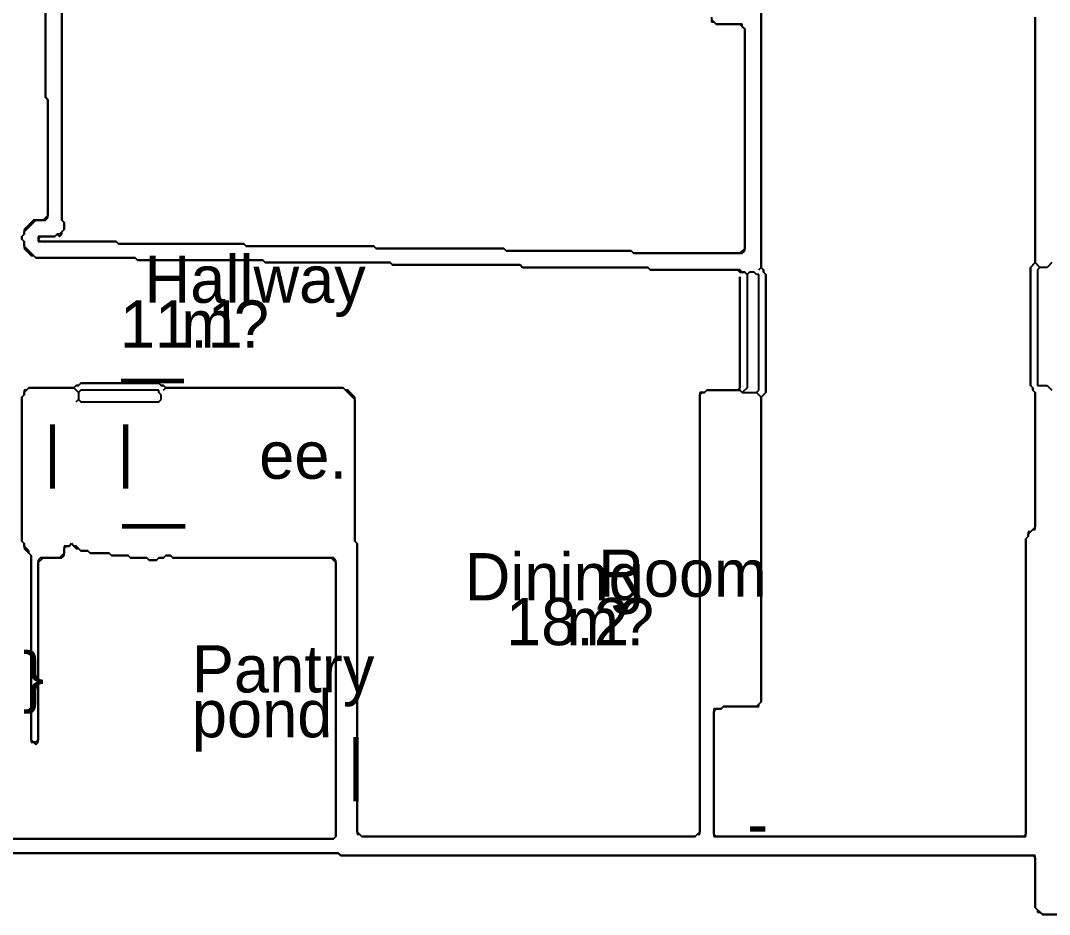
# Model space of a CAD drawing. Header units: metres. Extents: x 39 to 1586, y 19 to 1095.
# Drawn here: x 675.5 to 1111, y 257 to 635.5 of the extents above; entities that cross this region are included whole.
import ezdxf

# ---------------------------------------------------------------- set-up
doc = ezdxf.new("R2010")
doc.units = ezdxf.units.M

msp = doc.modelspace()

# ---------------------------------------------------------------- linework, layer by layer
for p, q in [((693, 751), (693, 551)), ((693, 551), (693, 751)), ((686, 603), (686, 649)), ((686, 649), (686, 603)), ((968, 637), (968, 635)), ((970, 634), (968, 636)), ((989, 639), (989, 531)), ((989, 531), (989, 639)), ((1105, 533), (1105, 637)), ((1105, 637), (1105, 533)), ((968, 635), (969, 635)), ((969, 635), (970, 634)), ((981, 634), (970, 634)), ((970, 634), (980, 634)), ((980, 634), (982, 632)), ((981, 633), (981, 634)), ((982, 632), (981, 633)), ((982, 538), (982, 632)), ((982, 632), (982, 539)), ((687, 602), (686, 603)), ((686, 603), (687, 602)), ((687, 552), (687, 602)), ((687, 602), (687, 553)), ((677, 546), (682, 551)), ((681, 551), (677, 547)), ((685, 551), (681, 551)), ((682, 551), (686, 551)), ((687, 553), (685, 551)), ((686, 551), (687, 552)), ((693, 551), (694, 550)), ((694, 550), (693, 551)), ((694, 550), (694, 547)), ((694, 547), (694, 550)), ((676, 544), (677, 545)), ((677, 545), (676, 544)), ((677, 547), (677, 545)), ((677, 545), (677, 546)), ((691, 545), (690, 544)), ((690, 544), (691, 545)), ((692, 545), (691, 545)), ((691, 545), (692, 544)), ((694, 547), (692, 545)), ((692, 544), (693, 545)), ((693, 546), (694, 547)), ((693, 545), (693, 546)), ((676, 543), (676, 544)), ((676, 544), (676, 543)), ((677, 542), (676, 543)), ((676, 543), (677, 542)), ((677, 540), (677, 542)), ((677, 542), (677, 539)), ((690, 544), (683, 544)), ((683, 544), (683, 542)), ((683, 543), (684, 544)), ((684, 542), (683, 543)), ((683, 542), (716, 542)), ((684, 544), (690, 544)), ((716, 542), (684, 542)), ((716, 542), (717, 541)), ((717, 541), (716, 542)), ((717, 541), (770, 541)), ((770, 541), (717, 541)), ((770, 541), (771, 540)), ((771, 540), (770, 541)), ((682, 535), (677, 540)), ((677, 539), (680, 536)), ((680, 536), (681, 536)), ((681, 536), (682, 535)), ((771, 540), (825, 540)), ((825, 540), (771, 540)), ((825, 540), (826, 539)), ((826, 539), (825, 540)), ((826, 539), (880, 539)), ((880, 539), (826, 539)), ((880, 539), (881, 538)), ((881, 538), (880, 539)), ((881, 538), (934, 538)), ((934, 538), (881, 538)), ((934, 538), (935, 537)), ((935, 537), (934, 538)), ((935, 537), (981, 537)), ((980, 537), (935, 537)), ((982, 539), (980, 537)), ((981, 537), (982, 538)), ((724, 535), (682, 535)), ((682, 535), (724, 535)), ((725, 534), (724, 535)), ((724, 535), (725, 534)), ((778, 534), (725, 534)), ((725, 534), (778, 534)), ((779, 533), (778, 534)), ((778, 534), (779, 533)), ((832, 533), (779, 533)), ((779, 533), (832, 533)), ((833, 532), (832, 533)), ((832, 533), (833, 532)), ((887, 532), (833, 532)), ((833, 532), (887, 532)), ((888, 531), (887, 532)), ((887, 532), (888, 531)), ((1103, 531), (1105, 533)), ((1105, 533), (1103, 531)), ((1105, 533), (1107, 531)), ((1107, 531), (1105, 533)), ((1112, 533), (1110, 531)), ((941, 531), (888, 531)), ((888, 531), (941, 531)), ((942, 530), (941, 531)), ((941, 531), (942, 530)), ((980, 530), (942, 530)), ((942, 530), (979, 530)), ((979, 530), (980, 529)), ((981, 529), (980, 530)), ((980, 529), (982, 529)), ((980, 479), (980, 527)), ((980, 527), (980, 480)), ((982, 529), (981, 529)), ((983, 528), (982, 529)), ((982, 529), (983, 528)), ((984, 529), (983, 528)), ((983, 528), (983, 480)), ((986, 529), (984, 529)), ((987, 528), (986, 529)), ((988, 528), (987, 528)), ((989, 531), (988, 530)), ((988, 530), (989, 531)), ((988, 479), (988, 528)), ((989, 531), (990, 530)), ((990, 530), (989, 531)), ((990, 530), (990, 529)), ((990, 529), (990, 530)), ((990, 529), (991, 528)), ((991, 528), (990, 529)), ((991, 528), (991, 478)), ((991, 478), (991, 528)), ((1103, 481), (1103, 531)), ((1103, 531), (1103, 481)), ((1107, 531), (1106, 530)), ((1106, 530), (1106, 481)), ((1110, 531), (1107, 531)), ((677, 478), (679, 480)), ((679, 480), (678, 479)), ((679, 480), (698, 480)), ((698, 480), (679, 480)), ((698, 480), (699, 481)), ((699, 481), (698, 480)), ((698, 480), (700, 478)), ((700, 478), (698, 480)), ((699, 481), (700, 481)), ((700, 481), (699, 481)), ((700, 481), (701, 482)), ((701, 482), (700, 481)), ((701, 482), (734, 482)), ((734, 482), (701, 482)), ((734, 482), (735, 481)), ((735, 481), (734, 482)), ((735, 481), (736, 481)), ((736, 481), (735, 481)), ((736, 481), (737, 480)), ((737, 480), (736, 481)), ((737, 480), (736, 479)), ((736, 479), (737, 480)), ((737, 480), (812, 480)), ((812, 480), (737, 480)), ((812, 480), (817, 475)), ((813, 479), (812, 480)), ((980, 480), (979, 479)), ((983, 480), (981, 478)), ((1104, 480), (1103, 481)), ((1103, 481), (1104, 480)), ((1104, 479), (1104, 480)), ((1104, 480), (1104, 479)), ((1106, 481), (1110, 481)), ((1110, 481), (1112, 479)), ((676, 476), (677, 477)), ((677, 477), (676, 476)), ((676, 415), (676, 476)), ((676, 476), (676, 415)), ((678, 479), (677, 479)), ((677, 479), (677, 477)), ((677, 477), (677, 478)), ((700, 475), (699, 474)), ((699, 474), (700, 475)), ((701, 479), (700, 478)), ((700, 478), (700, 475)), ((700, 475), (701, 474)), ((734, 479), (701, 479)), ((734, 478), (734, 479)), ((735, 477), (734, 478)), ((734, 474), (735, 475)), ((735, 475), (735, 477)), ((814, 479), (813, 479)), ((817, 476), (814, 479)), ((817, 415), (817, 476)), ((817, 475), (817, 415)), ((963, 477), (964, 478)), ((965, 478), (963, 478)), ((963, 478), (963, 292)), ((963, 291), (963, 477)), ((964, 478), (965, 478)), ((965, 478), (966, 479)), ((966, 479), (965, 478)), ((966, 479), (980, 479)), ((979, 479), (966, 479)), ((980, 479), (981, 478)), ((981, 478), (980, 479)), ((981, 478), (987, 478)), ((987, 478), (988, 479)), ((987, 478), (989, 476)), ((989, 476), (987, 478)), ((991, 478), (989, 476)), ((989, 476), (991, 478)), ((989, 476), (989, 347)), ((989, 347), (989, 476)), ((1105, 478), (1104, 479)), ((1104, 479), (1105, 478)), ((1105, 420), (1105, 478)), ((1105, 478), (1105, 421)), ((701, 474), (734, 474)), ((1102, 418), (1104, 420)), ((1103, 419), (1102, 419)), ((1102, 419), (1102, 417)), ((1105, 421), (1103, 419)), ((1104, 420), (1105, 420)), ((677, 414), (676, 415)), ((676, 415), (677, 414)), ((677, 413), (677, 414)), ((677, 414), (677, 412)), ((697, 414), (696, 413)), ((696, 413), (697, 414)), ((698, 413), (697, 414)), ((697, 414), (699, 412)), ((817, 415), (818, 414)), ((818, 414), (817, 415)), ((818, 414), (818, 291)), ((818, 292), (818, 414)), ((1101, 416), (1102, 417)), ((1102, 417), (1101, 416)), ((1101, 290), (1101, 416)), ((1101, 416), (1101, 291)), ((1102, 417), (1102, 418)), ((679, 411), (677, 413)), ((677, 412), (680, 409)), ((679, 410), (679, 411)), ((680, 409), (679, 410)), ((694, 410), (692, 408)), ((696, 413), (694, 413)), ((694, 413), (694, 410)), ((694, 412), (695, 413)), ((694, 409), (694, 412)), ((695, 413), (696, 413)), ((699, 413), (698, 413)), ((701, 411), (699, 413)), ((699, 412), (700, 412)), ((700, 412), (701, 411)), ((704, 411), (701, 411)), ((701, 411), (704, 411)), ((705, 410), (704, 411)), ((704, 411), (705, 410)), ((713, 410), (705, 410)), ((705, 410), (713, 410)), ((714, 409), (713, 410)), ((713, 410), (714, 409)), ((680, 331), (680, 409)), ((680, 409), (680, 330)), ((684, 408), (683, 407)), ((683, 406), (685, 408)), ((683, 407), (683, 331)), ((683, 330), (683, 406)), ((692, 408), (684, 408)), ((685, 408), (693, 408)), ((693, 408), (694, 409)), ((721, 409), (714, 409)), ((714, 409), (721, 409)), ((722, 408), (721, 409)), ((721, 409), (722, 408)), ((729, 408), (722, 408)), ((722, 408), (729, 408)), ((730, 407), (729, 408)), ((729, 408), (730, 407)), ((733, 407), (730, 407)), ((730, 407), (733, 407)), ((734, 408), (733, 407)), ((733, 407), (734, 408)), ((736, 408), (734, 408)), ((734, 408), (736, 408)), ((737, 409), (736, 408)), ((736, 408), (737, 409)), ((739, 409), (737, 409)), ((737, 409), (739, 409)), ((740, 408), (739, 409)), ((739, 409), (740, 408)), ((808, 408), (740, 408)), ((740, 408), (807, 408)), ((807, 408), (809, 406)), ((809, 407), (808, 408)), ((809, 290), (809, 407)), ((809, 406), (809, 290)), ((973, 345), (972, 344)), ((972, 344), (973, 345)), ((987, 345), (973, 345)), ((973, 345), (988, 345)), ((989, 347), (987, 345)), ((988, 346), (989, 347)), ((988, 345), (988, 346)), ((972, 344), (969, 344)), ((969, 344), (969, 290)), ((969, 343), (970, 344)), ((969, 291), (969, 343)), ((970, 344), (972, 344)), ((681, 330), (680, 331)), ((683, 331), (682, 330)), ((680, 330), (681, 330)), ((682, 330), (681, 330)), ((681, 330), (682, 329)), ((682, 329), (683, 330)), ((820, 290), (818, 292)), ((963, 292), (961, 290)), ((573, 289), (808, 289)), ((808, 289), (573, 289)), ((808, 289), (809, 290)), ((809, 290), (808, 289)), ((818, 291), (819, 291)), ((819, 291), (820, 290)), ((820, 290), (961, 290)), ((961, 290), (820, 290)), ((961, 290), (962, 291)), ((962, 291), (963, 291)), ((970, 290), (969, 291)), ((969, 290), (1101, 290)), ((1100, 290), (970, 290)), ((1101, 291), (1100, 290)), ((442, 283), (810, 283)), ((810, 283), (443, 283)), ((810, 283), (811, 282)), ((811, 282), (810, 283)), ((811, 282), (1104, 282)), ((1105, 282), (811, 282)), ((1104, 282), (1105, 281)), ((1105, 260), (1105, 282)), ((1105, 281), (1105, 260)), ((1105, 260), (1106, 259)), ((1108, 257), (1105, 260)), ((1106, 259), (1106, 258)), ((1106, 258), (1107, 258)), ((1107, 258), (1108, 257)), ((1108, 257), (1263, 257)), ((1263, 257), (1108, 257))]:
    msp.add_line(p, q)

# ---------------------------------------------------------------- texts
for s, p in [('Hallway', (728, 516)), ('11.1', (717.5, 497)), ('m?', (743.5, 497)), ('—', (718, 475.5)), ('|', (685.5, 443.5)), ('|', (716.5, 443.5)), ('ee.', (776.5, 441.5)), ('—', (718.5, 414)), ('Dining', (863.5, 390)), ('Room', (920, 391.5)), ('18.2', (881, 371)), ('m?', (906.5, 371)), ('Pantry', (748, 351)), ('}', (676.5, 348)), ('pond', (748, 332)), ('|', (814, 311)), ('-', (983, 285.5))]:
    msp.add_text(s, height=20).set_placement(p)

doc.saveas('drawing.dxf')
